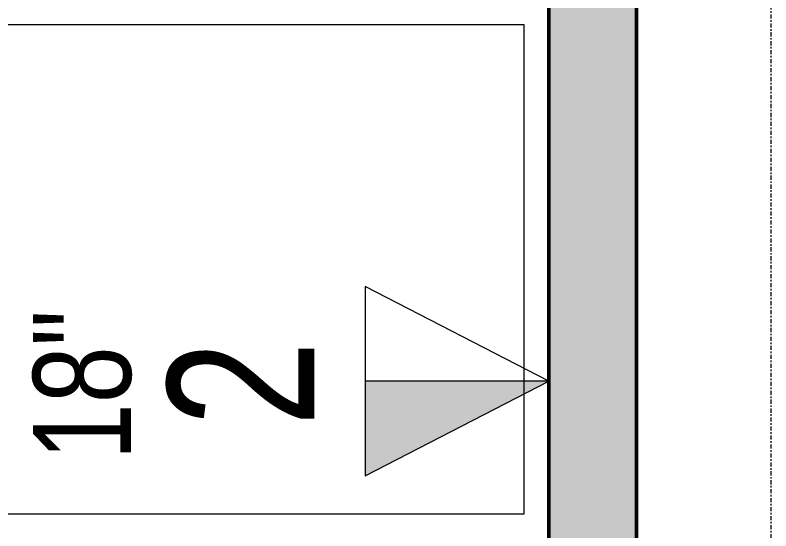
# Model space of a CAD drawing. Header units: inches. Extents: x -1205 to 1409, y -1117 to 895.
# Drawn here: x 78.54 to 124.9, y -652.93 to -621.26 of the extents above; entities that cross this region are included whole.
import ezdxf

# ---------------------------------------------------------------- set-up
doc = ezdxf.new("R2010")
doc.units = ezdxf.units.IN
doc.header["$MEASUREMENT"] = 0
doc.linetypes.add('Grid Line 1_4_', pattern=[0.4375, 0.25, -0.0625, 0.0625, -0.0625])
for name, color, linetype, lineweight in [('A-ANNO-NOTE', 131, 'Continuous', 9), ('A-GENM', 13, 'Continuous', 9), ('A-WALL-PATT', 111, 'Continuous', 13), ('I-WALL', 2, 'Continuous', 13), ('S-GRID', 1, 'Continuous', 9)]:
    doc.layers.add(name, color=color, linetype=linetype, lineweight=lineweight)
doc.styles.add('Arial_1', font='arial.ttf', dxfattribs={"width": 0.75, "height": 9})
doc.styles.add('Arial_2', font='arial.ttf', dxfattribs={"width": 0.75, "height": 6})

# ---------------------------------------------------------------- blocks, each defined once
blk = doc.blocks.new('Generic Model Adjustable Table - Default-3132396-8TH FLOOR TELECOM PLAN')
at = {"layer": 'A-GENM', "color": 53}
for p, q in [((39, 15), (-39, 15)), ((39, -15), (39, 15)), ((-39, -15), (39, -15))]:
    blk.add_line(p, q, dxfattribs=at)
blk = doc.blocks.new('18433_1 - AEO NY - CENTRAL_rvt-1-8TH FLOOR TELECOM PLAN')
at = {"layer": 'A-WALL-PATT'}
blk.add_hatch(color=253, dxfattribs=at).paths.add_polyline_path([(116.648, -691.619), (116.648, -590.076), (111.273, -590.076), (111.273, -691.619)], flags=0)
at = {"layer": 'I-WALL', "color": 213, "lineweight": 50}
for p, q in [((111.273, -590.076), (111.273, -691.619)), ((116.648, -691.619), (116.648, -590.076))]:
    blk.add_line(p, q, dxfattribs=at)
at = {"layer": 'S-GRID', "linetype": 'Grid Line 1_4_'}
blk.add_line((124.898, -529.369), (124.898, -1087.291), dxfattribs=at)
at = {"color": 53, "lineweight": 9}
blk.add_blockref('Generic Model Adjustable Table - Default-3132396-8TH FLOOR TELECOM PLAN', (70.764, -636.869), dxfattribs=at)

msp = doc.modelspace()

# ---------------------------------------------------------------- block references
at = {"lineweight": 5}
msp.add_blockref('18433_1 - AEO NY - CENTRAL_rvt-1-8TH FLOOR TELECOM PLAN', (0, 0), dxfattribs=at)

# ---------------------------------------------------------------- next in the draw order: hatches: boundary and pattern name
at = {"layer": 'A-ANNO-NOTE'}
msp.add_hatch(color=256, dxfattribs=at).paths.add_polyline_path([(100.023, -649.544), (111.273, -643.738), (100.023, -643.738)], flags=0)

# ---------------------------------------------------------------- next in the draw order: linework, layer by layer
at = {"layer": 'A-ANNO-NOTE', "lineweight": 20}
for p, q in [((100.023, -637.931), (100.023, -649.544)), ((111.273, -643.738), (100.023, -637.931)), ((100.023, -649.544), (111.273, -643.738))]:
    msp.add_line(p, q, dxfattribs=at)
at = {"layer": 'A-ANNO-NOTE'}
for p, q in [((111.273, -643.738), (100.023, -643.738)), ((100.023, -643.738), (100.023, -649.544)), ((100.023, -649.544), (111.273, -643.738))]:
    msp.add_line(p, q, dxfattribs=at)

# ---------------------------------------------------------------- next in the draw order: texts
at = {"layer": 'A-ANNO-NOTE', "attachment_point": 1, "rotation": 90}
for s, insert, char_height, width, style in [('18"', (79.642, -648.587), 6, 11.3625, 'Arial_2'), ('2', (87.895, -646.518), 9, 6.363, 'Arial_1')]:
    msp.add_mtext(s, dxfattribs=dict(at, insert=insert, char_height=char_height, width=width, style=style))

doc.saveas('drawing.dxf')
